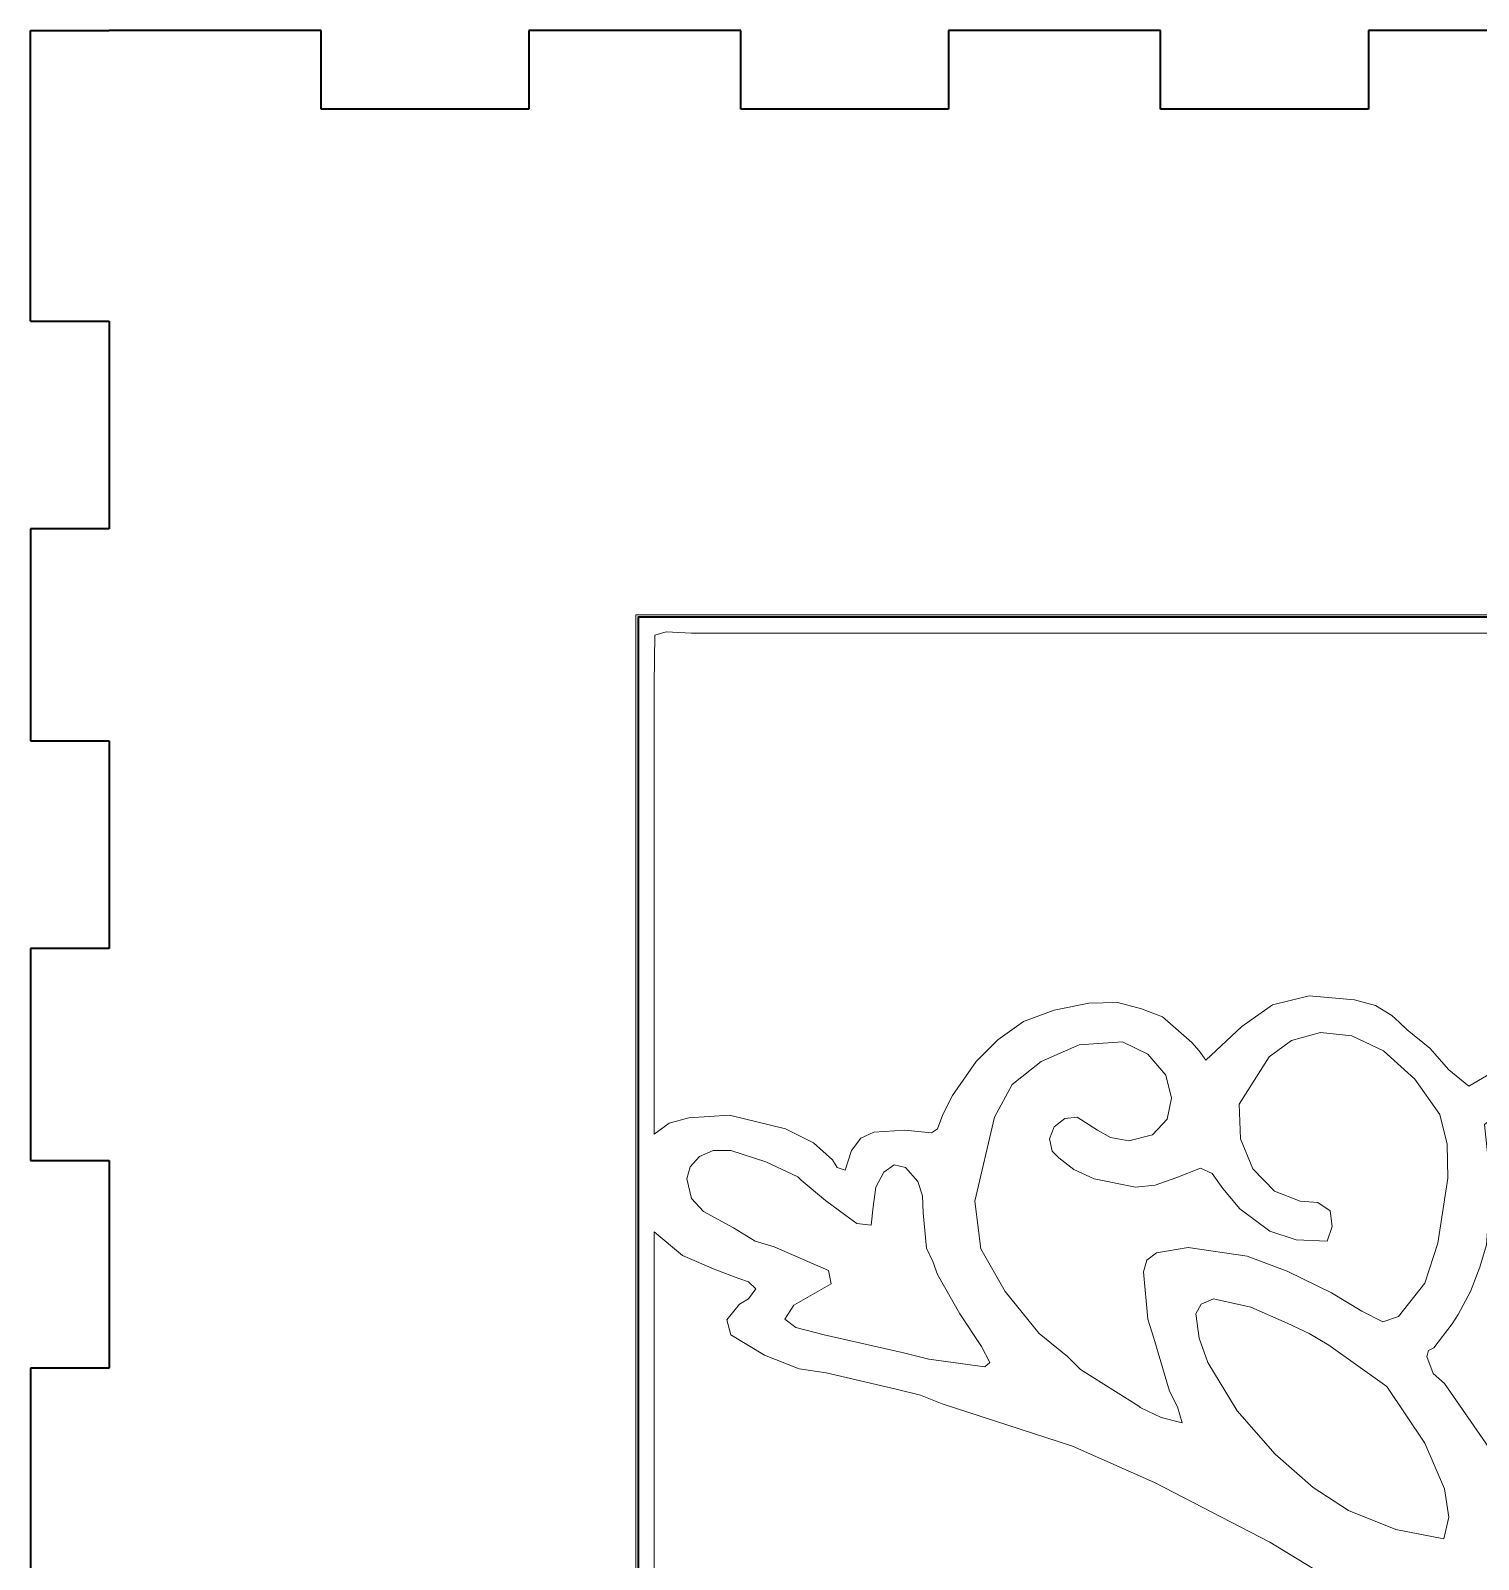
# Model space of a CAD drawing. Header units: millimetres. Extents: x -423 to 44, y -358 to 68.
# Drawn here: x -423.4 to -368.2, y -209.9 to -151.6 of the extents above; entities that cross this region are included whole.
import ezdxf

# ---------------------------------------------------------------- set-up
doc = ezdxf.new("R2010")
doc.units = ezdxf.units.MM
doc.header["$MEASUREMENT"] = 0
doc.layers.add('Capa 1', color=7, linetype='Continuous')

msp = doc.modelspace()

# ---------------------------------------------------------------- linework, layer by layer
at = {"layer": 'Capa 1', "color": 250, "lineweight": 35}
for points in [[(-423.4, -151.625), (-423.4, -151.625), (-420.4, -151.625), (-420.4, -151.625)], [(-423.4, -154.625), (-423.4, -154.625), (-423.4, -151.625), (-423.4, -151.625)], [(-412.325, -151.625), (-412.325, -151.625), (-420.4, -151.625), (-420.4, -151.625)], [(-412.325, -154.625), (-412.325, -154.625), (-412.325, -151.625), (-412.325, -151.625)], [(-396.325, -151.625), (-396.325, -151.625), (-404.4, -151.625), (-404.4, -151.625)], [(-404.4, -151.625), (-404.4, -151.625), (-404.4, -154.625), (-404.4, -154.625)], [(-396.325, -154.625), (-396.325, -154.625), (-396.325, -151.625), (-396.325, -151.625)], [(-380.325, -151.625), (-380.325, -151.625), (-388.4, -151.625), (-388.4, -151.625)], [(-388.4, -151.625), (-388.4, -151.625), (-388.4, -154.625), (-388.4, -154.625)], [(-380.325, -154.625), (-380.325, -154.625), (-380.325, -151.625), (-380.325, -151.625)], [(-364.325, -151.625), (-364.325, -151.625), (-372.4, -151.625), (-372.4, -151.625)], [(-372.4, -151.625), (-372.4, -151.625), (-372.4, -154.625), (-372.4, -154.625)], [(-423.4, -162.7), (-423.4, -162.7), (-423.4, -154.625), (-423.4, -154.625)], [(-404.4, -154.625), (-404.4, -154.625), (-412.325, -154.625), (-412.325, -154.625)], [(-388.4, -154.625), (-388.4, -154.625), (-396.325, -154.625), (-396.325, -154.625)], [(-372.4, -154.625), (-372.4, -154.625), (-380.325, -154.625), (-380.325, -154.625)], [(-423.4, -162.7), (-423.4, -162.7), (-420.4, -162.7), (-420.4, -162.7)], [(-420.4, -162.7), (-420.4, -162.7), (-420.4, -170.625), (-420.4, -170.625)], [(-420.4, -170.625), (-420.4, -170.625), (-423.4, -170.625), (-423.4, -170.625)], [(-423.4, -170.625), (-423.4, -170.625), (-423.4, -178.7), (-423.4, -178.7)], [(-423.4, -178.7), (-423.4, -178.7), (-420.4, -178.7), (-420.4, -178.7)], [(-420.4, -178.7), (-420.4, -178.7), (-420.4, -186.625), (-420.4, -186.625)], [(-420.4, -186.625), (-420.4, -186.625), (-423.4, -186.625), (-423.4, -186.625)], [(-423.4, -186.625), (-423.4, -186.625), (-423.4, -194.7), (-423.4, -194.7)], [(-423.4, -194.7), (-423.4, -194.7), (-420.4, -194.7), (-420.4, -194.7)], [(-420.4, -194.7), (-420.4, -194.7), (-420.4, -202.625), (-420.4, -202.625)], [(-420.4, -202.625), (-420.4, -202.625), (-423.4, -202.625), (-423.4, -202.625)], [(-423.4, -202.625), (-423.4, -202.625), (-423.4, -210.7), (-423.4, -210.7)]]:
    msp.add_open_spline(points, degree=3, dxfattribs=at)
at = {"layer": 'Capa 1', "color": 250, "lineweight": 5}
for points, knots in [([(-400.325, -249.5749), (-400.325, -249.5749), (-324.625, -249.5749), (-324.625, -249.5749), (-324.625, -249.5749), (-324.625, -249.5749), (-324.625, -173.9), (-324.625, -173.9), (-324.625, -173.9), (-324.625, -173.9), (-400.325, -173.9), (-400.325, -173.9), (-400.325, -173.9), (-400.325, -173.9), (-400.325, -249.5749), (-400.325, -249.5749)], [0, 0, 0, 0, 0.2, 0.2, 0.2, 0.2, 0.4, 0.4, 0.4, 0.4, 0.6, 0.6, 0.6, 0.6, 1, 1, 1, 1]), ([(-399.625, -193.7), (-399.625, -193.7), (-399.05, -193.275), (-399.05, -193.275), (-399.05, -193.275), (-399.05, -193.275), (-398.3, -193.075), (-398.3, -193.075), (-398.3, -193.075), (-398.3, -193.075), (-396.75, -192.975), (-396.75, -192.975), (-396.75, -192.975), (-396.75, -192.975), (-394.625, -193.5), (-394.625, -193.5), (-394.625, -193.5), (-394.625, -193.5), (-393.55, -194.025), (-393.55, -194.025), (-393.55, -194.025), (-393.55, -194.025), (-392.825, -194.675), (-392.825, -194.675), (-392.825, -194.675), (-392.825, -194.675), (-392.65, -194.975), (-392.65, -194.975), (-392.65, -194.975), (-392.65, -194.975), (-392.35, -195.075), (-392.35, -195.075), (-392.35, -195.075), (-392.35, -195.075), (-392.1, -194.325), (-392.1, -194.325), (-392.1, -194.325), (-392.1, -194.325), (-391.75, -193.85), (-391.75, -193.85), (-391.75, -193.85), (-391.75, -193.85), (-391.25, -193.625), (-391.25, -193.625), (-391.25, -193.625), (-391.25, -193.625), (-390.075, -193.5499), (-390.075, -193.5499), (-390.075, -193.5499), (-390.075, -193.5499), (-389.05, -193.65), (-389.05, -193.65), (-389.05, -193.65), (-389.05, -193.65), (-388.825, -193.5), (-388.825, -193.5), (-388.825, -193.5), (-388.825, -193.5), (-388.625, -192.9499), (-388.625, -192.9499), (-388.625, -192.9499), (-388.625, -192.9499), (-388.25, -192.225), (-388.25, -192.225), (-388.25, -192.225), (-388.25, -192.225), (-387.35, -190.925), (-387.35, -190.925), (-387.35, -190.925), (-387.35, -190.925), (-386.525, -190.1), (-386.525, -190.1), (-386.525, -190.1), (-386.525, -190.1), (-385.55, -189.4), (-385.55, -189.4), (-385.55, -189.4), (-385.55, -189.4), (-384.375, -188.975), (-384.375, -188.975), (-384.375, -188.975), (-384.375, -188.975), (-383.05, -188.7), (-383.05, -188.7), (-383.05, -188.7), (-383.05, -188.7), (-381.95, -188.675), (-381.95, -188.675), (-381.95, -188.675), (-381.95, -188.675), (-381.05, -188.925), (-381.05, -188.925), (-381.05, -188.925), (-381.05, -188.925), (-380.25, -189.225), (-380.25, -189.225), (-380.25, -189.225), (-380.25, -189.225), (-379.125, -190.2), (-379.125, -190.2), (-379.125, -190.2), (-379.125, -190.2), (-378.85, -190.525), (-378.85, -190.525), (-378.85, -190.525), (-378.85, -190.525), (-378.6, -190.875), (-378.6, -190.875), (-378.6, -190.875), (-378.6, -190.875), (-377.225, -189.6), (-377.225, -189.6), (-377.225, -189.6), (-377.225, -189.6), (-376.05, -188.775), (-376.05, -188.775), (-376.05, -188.775), (-376.05, -188.775), (-374.65, -188.425), (-374.65, -188.425), (-374.65, -188.425), (-374.65, -188.425), (-372.925, -188.575), (-372.925, -188.575), (-372.925, -188.575), (-372.925, -188.575), (-372.125, -188.8), (-372.125, -188.8), (-372.125, -188.8), (-372.125, -188.8), (-371.5, -189.175), (-371.5, -189.175), (-371.5, -189.175), (-371.5, -189.175), (-371.225, -189.425), (-371.225, -189.425), (-371.225, -189.425), (-371.225, -189.425), (-370.925, -189.725), (-370.925, -189.725), (-370.925, -189.725), (-370.925, -189.725), (-370.05, -190.425), (-370.05, -190.425), (-370.05, -190.425), (-370.05, -190.425), (-369.325, -191.25), (-369.325, -191.25), (-369.325, -191.25), (-369.325, -191.25), (-368.575, -191.875), (-368.575, -191.875), (-368.575, -191.875), (-368.575, -191.875), (-367.9, -191.475), (-367.9, -191.475), (-367.9, -191.475), (-367.9, -191.475), (-367.6, -191.275), (-367.6, -191.275), (-367.6, -191.275), (-367.6, -191.275), (-366.95, -190.7), (-366.95, -190.7), (-366.95, -190.7), (-366.95, -190.7), (-366.075, -190.1749), (-366.075, -190.1749), (-366.075, -190.1749), (-366.075, -190.1749), (-364.825, -189.25), (-364.825, -189.25), (-364.825, -189.25), (-364.825, -189.25), (-363.8, -188.275), (-363.8, -188.275), (-363.8, -188.275), (-363.8, -188.275), (-364.65, -186.575), (-364.65, -186.575), (-364.65, -186.575), (-364.65, -186.575), (-365.475, -185.45), (-365.475, -185.45), (-365.475, -185.45), (-365.475, -185.45), (-366.375, -183.8), (-366.375, -183.8), (-366.375, -183.8), (-366.375, -183.8), (-366.825, -182.475), (-366.825, -182.475), (-366.825, -182.475), (-366.825, -182.475), (-367, -180.7499), (-367, -180.7499), (-367, -180.7499), (-367, -180.7499), (-366.85, -179.45), (-366.85, -179.45), (-366.85, -179.45), (-366.85, -179.45), (-366.45, -178.35), (-366.45, -178.35), (-366.45, -178.35), (-366.45, -178.35), (-365.425, -176.45), (-365.425, -176.45), (-365.425, -176.45), (-365.425, -176.45), (-364.5, -175.3), (-364.5, -175.3), (-364.5, -175.3), (-364.5, -175.3), (-363.725, -174.6), (-363.725, -174.6), (-363.725, -174.6), (-363.725, -174.6), (-398.2, -174.6), (-398.2, -174.6), (-398.2, -174.6), (-398.2, -174.6), (-399.175, -174.55), (-399.175, -174.55), (-399.175, -174.55), (-399.175, -174.55), (-399.6, -174.675), (-399.6, -174.675), (-399.6, -174.675), (-399.6, -174.675), (-399.625, -176.525), (-399.625, -176.525), (-399.625, -176.525), (-399.625, -176.525), (-399.625, -193.7), (-399.625, -193.7)], [0, 0, 0, 0, 0.0166667, 0.0166667, 0.0166667, 0.0166667, 0.0333333, 0.0333333, 0.0333333, 0.0333333, 0.05, 0.05, 0.05, 0.05, 0.0666667, 0.0666667, 0.0666667, 0.0666667, 0.0833333, 0.0833333, 0.0833333, 0.0833333, 0.1, 0.1, 0.1, 0.1, 0.1166667, 0.1166667, 0.1166667, 0.1166667, 0.1333333, 0.1333333, 0.1333333, 0.1333333, 0.15, 0.15, 0.15, 0.15, 0.1666667, 0.1666667, 0.1666667, 0.1666667, 0.1833333, 0.1833333, 0.1833333, 0.1833333, 0.2, 0.2, 0.2, 0.2, 0.2166667, 0.2166667, 0.2166667, 0.2166667, 0.2333333, 0.2333333, 0.2333333, 0.2333333, 0.25, 0.25, 0.25, 0.25, 0.2666667, 0.2666667, 0.2666667, 0.2666667, 0.2833333, 0.2833333, 0.2833333, 0.2833333, 0.3, 0.3, 0.3, 0.3, 0.3166667, 0.3166667, 0.3166667, 0.3166667, 0.3333333, 0.3333333, 0.3333333, 0.3333333, 0.35, 0.35, 0.35, 0.35, 0.3666667, 0.3666667, 0.3666667, 0.3666667, 0.3833333, 0.3833333, 0.3833333, 0.3833333, 0.4, 0.4, 0.4, 0.4, 0.4166667, 0.4166667, 0.4166667, 0.4166667, 0.4333333, 0.4333333, 0.4333333, 0.4333333, 0.45, 0.45, 0.45, 0.45, 0.4666667, 0.4666667, 0.4666667, 0.4666667, 0.4833333, 0.4833333, 0.4833333, 0.4833333, 0.5, 0.5, 0.5, 0.5, 0.5166667, 0.5166667, 0.5166667, 0.5166667, 0.5333333, 0.5333333, 0.5333333, 0.5333333, 0.55, 0.55, 0.55, 0.55, 0.5666667, 0.5666667, 0.5666667, 0.5666667, 0.5833333, 0.5833333, 0.5833333, 0.5833333, 0.6, 0.6, 0.6, 0.6, 0.6166667, 0.6166667, 0.6166667, 0.6166667, 0.6333333, 0.6333333, 0.6333333, 0.6333333, 0.65, 0.65, 0.65, 0.65, 0.6666667, 0.6666667, 0.6666667, 0.6666667, 0.6833333, 0.6833333, 0.6833333, 0.6833333, 0.7, 0.7, 0.7, 0.7, 0.7166667, 0.7166667, 0.7166667, 0.7166667, 0.7333333, 0.7333333, 0.7333333, 0.7333333, 0.75, 0.75, 0.75, 0.75, 0.7666667, 0.7666667, 0.7666667, 0.7666667, 0.7833333, 0.7833333, 0.7833333, 0.7833333, 0.8, 0.8, 0.8, 0.8, 0.8166667, 0.8166667, 0.8166667, 0.8166667, 0.8333333, 0.8333333, 0.8333333, 0.8333333, 0.85, 0.85, 0.85, 0.85, 0.8666667, 0.8666667, 0.8666667, 0.8666667, 0.8833333, 0.8833333, 0.8833333, 0.8833333, 0.9, 0.9, 0.9, 0.9, 0.9166667, 0.9166667, 0.9166667, 0.9166667, 0.9333333, 0.9333333, 0.9333333, 0.9333333, 0.95, 0.95, 0.95, 0.95, 0.9666667, 0.9666667, 0.9666667, 0.9666667, 1, 1, 1, 1]), ([(-373.975, -197.775), (-373.975, -197.775), (-375.15, -197.725), (-375.15, -197.725), (-375.15, -197.725), (-375.15, -197.725), (-376.15, -197.4), (-376.15, -197.4), (-376.15, -197.4), (-376.15, -197.4), (-377.3, -196.55), (-377.3, -196.55), (-377.3, -196.55), (-377.3, -196.55), (-377.95, -195.775), (-377.95, -195.775), (-377.95, -195.775), (-377.95, -195.775), (-378.35, -195.2), (-378.35, -195.2), (-378.35, -195.2), (-378.35, -195.2), (-378.8, -195), (-378.8, -195), (-378.8, -195), (-378.8, -195), (-379.7, -195.35), (-379.7, -195.35), (-379.7, -195.35), (-379.7, -195.35), (-380.525, -195.65), (-380.525, -195.65), (-380.525, -195.65), (-380.525, -195.65), (-381.275, -195.7249), (-381.275, -195.7249), (-381.275, -195.7249), (-381.275, -195.7249), (-382.85, -195.4), (-382.85, -195.4), (-382.85, -195.4), (-382.85, -195.4), (-383.625, -195.05), (-383.625, -195.05), (-383.625, -195.05), (-383.625, -195.05), (-384.2, -194.6), (-384.2, -194.6), (-384.2, -194.6), (-384.2, -194.6), (-384.45, -194.35), (-384.45, -194.35), (-384.45, -194.35), (-384.45, -194.35), (-384.55, -193.875), (-384.55, -193.875), (-384.55, -193.875), (-384.55, -193.875), (-384.375, -193.425), (-384.375, -193.425), (-384.375, -193.425), (-384.375, -193.425), (-383.975, -193.1), (-383.975, -193.1), (-383.975, -193.1), (-383.975, -193.1), (-383.5, -193.0499), (-383.5, -193.0499), (-383.5, -193.0499), (-383.5, -193.0499), (-382.725, -193.5499), (-382.725, -193.5499), (-382.725, -193.5499), (-382.725, -193.5499), (-382.225, -193.825), (-382.225, -193.825), (-382.225, -193.825), (-382.225, -193.825), (-381.525, -193.95), (-381.525, -193.95), (-381.525, -193.95), (-381.525, -193.95), (-380.625, -193.725), (-380.625, -193.725), (-380.625, -193.725), (-380.625, -193.725), (-380.075, -193.125), (-380.075, -193.125), (-380.075, -193.125), (-380.075, -193.125), (-379.9, -192.325), (-379.9, -192.325), (-379.9, -192.325), (-379.9, -192.325), (-380.125, -191.45), (-380.125, -191.45), (-380.125, -191.45), (-380.125, -191.45), (-380.8, -190.65), (-380.8, -190.65), (-380.8, -190.65), (-380.8, -190.65), (-381.775, -190.1749), (-381.775, -190.1749), (-381.775, -190.1749), (-381.775, -190.1749), (-383.425, -190.3), (-383.425, -190.3), (-383.425, -190.3), (-383.425, -190.3), (-384.875, -190.925), (-384.875, -190.925), (-384.875, -190.925), (-384.875, -190.925), (-385.975, -191.8), (-385.975, -191.8), (-385.975, -191.8), (-385.975, -191.8), (-386.65, -193.0499), (-386.65, -193.0499), (-386.65, -193.0499), (-386.65, -193.0499), (-387.4, -196.25), (-387.4, -196.25), (-387.4, -196.25), (-387.4, -196.25), (-387.175, -198.075), (-387.175, -198.075), (-387.175, -198.075), (-387.175, -198.075), (-386.25, -199.6999), (-386.25, -199.6999), (-386.25, -199.6999), (-386.25, -199.6999), (-384.95, -201.3), (-384.95, -201.3), (-384.95, -201.3), (-384.95, -201.3), (-383.875, -202.1749), (-383.875, -202.1749), (-383.875, -202.1749), (-383.875, -202.1749), (-383.375, -202.6749), (-383.375, -202.6749), (-383.375, -202.6749), (-383.375, -202.6749), (-381.15, -204.075), (-381.15, -204.075), (-381.15, -204.075), (-381.15, -204.075), (-381.1, -204.125), (-381.1, -204.125), (-381.1, -204.125), (-381.1, -204.125), (-380.3, -204.5), (-380.3, -204.5), (-380.3, -204.5), (-380.3, -204.5), (-379.5, -204.7), (-379.5, -204.7), (-379.5, -204.7), (-379.5, -204.7), (-379.675, -204.1), (-379.675, -204.1), (-379.675, -204.1), (-379.675, -204.1), (-379.975, -203.5), (-379.975, -203.5), (-379.975, -203.5), (-379.975, -203.5), (-380.575, -201.475), (-380.575, -201.475), (-380.575, -201.475), (-380.575, -201.475), (-380.8, -200.75), (-380.8, -200.75), (-380.8, -200.75), (-380.8, -200.75), (-380.975, -198.95), (-380.975, -198.95), (-380.975, -198.95), (-380.975, -198.95), (-380.85, -198.5), (-380.85, -198.5), (-380.85, -198.5), (-380.85, -198.5), (-380.475, -198.225), (-380.475, -198.225), (-380.475, -198.225), (-380.475, -198.225), (-379.275, -198.025), (-379.275, -198.025), (-379.275, -198.025), (-379.275, -198.025), (-377.025, -198.35), (-377.025, -198.35), (-377.025, -198.35), (-377.025, -198.35), (-375.5, -198.925), (-375.5, -198.925), (-375.5, -198.925), (-375.5, -198.925), (-373.8, -199.75), (-373.8, -199.75), (-373.8, -199.75), (-373.8, -199.75), (-372.65, -200.45), (-372.65, -200.45), (-372.65, -200.45), (-372.65, -200.45), (-371.85, -200.85), (-371.85, -200.85), (-371.85, -200.85), (-371.85, -200.85), (-371.25, -200.65), (-371.25, -200.65), (-371.25, -200.65), (-371.25, -200.65), (-370.25, -199.375), (-370.25, -199.375), (-370.25, -199.375), (-370.25, -199.375), (-369.75, -197.85), (-369.75, -197.85), (-369.75, -197.85), (-369.75, -197.85), (-369.375, -195.375), (-369.375, -195.375), (-369.375, -195.375), (-369.375, -195.375), (-369.4, -194.075), (-369.4, -194.075), (-369.4, -194.075), (-369.4, -194.075), (-369.675, -192.9499), (-369.675, -192.9499), (-369.675, -192.9499), (-369.675, -192.9499), (-370.625, -191.6), (-370.625, -191.6), (-370.625, -191.6), (-370.625, -191.6), (-371.825, -190.525), (-371.825, -190.525), (-371.825, -190.525), (-371.825, -190.525), (-373.025, -189.95), (-373.025, -189.95), (-373.025, -189.95), (-373.025, -189.95), (-374.225, -189.825), (-374.225, -189.825), (-374.225, -189.825), (-374.225, -189.825), (-375.325, -190.125), (-375.325, -190.125), (-375.325, -190.125), (-375.325, -190.125), (-376.175, -190.75), (-376.175, -190.75), (-376.175, -190.75), (-376.175, -190.75), (-377.325, -192.5499), (-377.325, -192.5499), (-377.325, -192.5499), (-377.325, -192.5499), (-377.275, -193.875), (-377.275, -193.875), (-377.275, -193.875), (-377.275, -193.875), (-376.8, -195.025), (-376.8, -195.025), (-376.8, -195.025), (-376.8, -195.025), (-375.975, -195.875), (-375.975, -195.875), (-375.975, -195.875), (-375.975, -195.875), (-375, -196.25), (-375, -196.25), (-375, -196.25), (-375, -196.25), (-374.325, -196.3), (-374.325, -196.3), (-374.325, -196.3), (-374.325, -196.3), (-373.85, -196.6249), (-373.85, -196.6249), (-373.85, -196.6249), (-373.85, -196.6249), (-373.775, -197.225), (-373.775, -197.225), (-373.775, -197.225), (-373.775, -197.225), (-373.975, -197.775), (-373.975, -197.775)], [0, 0, 0, 0, 0.0133333, 0.0133333, 0.0133333, 0.0133333, 0.0266667, 0.0266667, 0.0266667, 0.0266667, 0.04, 0.04, 0.04, 0.04, 0.0533333, 0.0533333, 0.0533333, 0.0533333, 0.0666667, 0.0666667, 0.0666667, 0.0666667, 0.08, 0.08, 0.08, 0.08, 0.0933333, 0.0933333, 0.0933333, 0.0933333, 0.1066667, 0.1066667, 0.1066667, 0.1066667, 0.12, 0.12, 0.12, 0.12, 0.1333333, 0.1333333, 0.1333333, 0.1333333, 0.1466667, 0.1466667, 0.1466667, 0.1466667, 0.16, 0.16, 0.16, 0.16, 0.1733333, 0.1733333, 0.1733333, 0.1733333, 0.1866667, 0.1866667, 0.1866667, 0.1866667, 0.2, 0.2, 0.2, 0.2, 0.2133333, 0.2133333, 0.2133333, 0.2133333, 0.2266667, 0.2266667, 0.2266667, 0.2266667, 0.24, 0.24, 0.24, 0.24, 0.2533333, 0.2533333, 0.2533333, 0.2533333, 0.2666667, 0.2666667, 0.2666667, 0.2666667, 0.28, 0.28, 0.28, 0.28, 0.2933333, 0.2933333, 0.2933333, 0.2933333, 0.3066667, 0.3066667, 0.3066667, 0.3066667, 0.32, 0.32, 0.32, 0.32, 0.3333333, 0.3333333, 0.3333333, 0.3333333, 0.3466667, 0.3466667, 0.3466667, 0.3466667, 0.36, 0.36, 0.36, 0.36, 0.3733333, 0.3733333, 0.3733333, 0.3733333, 0.3866667, 0.3866667, 0.3866667, 0.3866667, 0.4, 0.4, 0.4, 0.4, 0.4133333, 0.4133333, 0.4133333, 0.4133333, 0.4266667, 0.4266667, 0.4266667, 0.4266667, 0.44, 0.44, 0.44, 0.44, 0.4533333, 0.4533333, 0.4533333, 0.4533333, 0.4666667, 0.4666667, 0.4666667, 0.4666667, 0.48, 0.48, 0.48, 0.48, 0.4933333, 0.4933333, 0.4933333, 0.4933333, 0.5066667, 0.5066667, 0.5066667, 0.5066667, 0.52, 0.52, 0.52, 0.52, 0.5333333, 0.5333333, 0.5333333, 0.5333333, 0.5466667, 0.5466667, 0.5466667, 0.5466667, 0.56, 0.56, 0.56, 0.56, 0.5733333, 0.5733333, 0.5733333, 0.5733333, 0.5866667, 0.5866667, 0.5866667, 0.5866667, 0.6, 0.6, 0.6, 0.6, 0.6133333, 0.6133333, 0.6133333, 0.6133333, 0.6266667, 0.6266667, 0.6266667, 0.6266667, 0.64, 0.64, 0.64, 0.64, 0.6533333, 0.6533333, 0.6533333, 0.6533333, 0.6666667, 0.6666667, 0.6666667, 0.6666667, 0.68, 0.68, 0.68, 0.68, 0.6933333, 0.6933333, 0.6933333, 0.6933333, 0.7066667, 0.7066667, 0.7066667, 0.7066667, 0.72, 0.72, 0.72, 0.72, 0.7333333, 0.7333333, 0.7333333, 0.7333333, 0.7466667, 0.7466667, 0.7466667, 0.7466667, 0.76, 0.76, 0.76, 0.76, 0.7733333, 0.7733333, 0.7733333, 0.7733333, 0.7866667, 0.7866667, 0.7866667, 0.7866667, 0.8, 0.8, 0.8, 0.8, 0.8133333, 0.8133333, 0.8133333, 0.8133333, 0.8266667, 0.8266667, 0.8266667, 0.8266667, 0.84, 0.84, 0.84, 0.84, 0.8533333, 0.8533333, 0.8533333, 0.8533333, 0.8666667, 0.8666667, 0.8666667, 0.8666667, 0.88, 0.88, 0.88, 0.88, 0.8933333, 0.8933333, 0.8933333, 0.8933333, 0.9066667, 0.9066667, 0.9066667, 0.9066667, 0.92, 0.92, 0.92, 0.92, 0.9333333, 0.9333333, 0.9333333, 0.9333333, 0.9466667, 0.9466667, 0.9466667, 0.9466667, 0.96, 0.96, 0.96, 0.96, 0.9733333, 0.9733333, 0.9733333, 0.9733333, 1, 1, 1, 1]), ([(-367.975, -193.325), (-367.975, -193.325), (-367.725, -195.625), (-367.725, -195.625), (-367.725, -195.625), (-367.725, -195.625), (-367.9, -197.925), (-367.9, -197.925), (-367.9, -197.925), (-367.9, -197.925), (-368.15, -198.775), (-368.15, -198.775), (-368.15, -198.775), (-368.15, -198.775), (-368.5, -199.6999), (-368.5, -199.6999), (-368.5, -199.6999), (-368.5, -199.6999), (-368.975, -200.575), (-368.975, -200.575), (-368.975, -200.575), (-368.975, -200.575), (-369.2, -200.925), (-369.2, -200.925), (-369.2, -200.925), (-369.2, -200.925), (-369.9, -201.85), (-369.9, -201.85), (-369.9, -201.85), (-369.9, -201.85), (-370.1, -201.95), (-370.1, -201.95), (-370.1, -201.95), (-370.1, -201.95), (-370.175, -202.1749), (-370.175, -202.1749), (-370.175, -202.1749), (-370.175, -202.1749), (-369.925, -202.825), (-369.925, -202.825), (-369.925, -202.825), (-369.925, -202.825), (-369.5, -203.2), (-369.5, -203.2), (-369.5, -203.2), (-369.5, -203.2), (-367.8, -205.6499), (-367.8, -205.6499), (-367.8, -205.6499), (-367.8, -205.6499), (-367.45, -206.475), (-367.45, -206.475), (-367.45, -206.475), (-367.45, -206.475), (-366.75, -208.15), (-366.75, -208.15), (-366.75, -208.15), (-366.75, -208.15), (-365.575, -207.5), (-365.575, -207.5), (-365.575, -207.5), (-365.575, -207.5), (-364.45, -207.075), (-364.45, -207.075), (-364.45, -207.075), (-364.45, -207.075), (-362.975, -206.9), (-362.975, -206.9), (-362.975, -206.9), (-362.975, -206.9), (-361.35, -206.925), (-361.35, -206.925), (-361.35, -206.925), (-361.35, -206.925), (-359.75, -207.325), (-359.75, -207.325), (-359.75, -207.325), (-359.75, -207.325), (-358.725, -207.85), (-358.725, -207.85), (-358.725, -207.85), (-358.725, -207.85), (-358.175, -208.25), (-358.175, -208.25), (-358.175, -208.25), (-358.175, -208.25), (-357.85, -207.4), (-357.85, -207.4), (-357.85, -207.4), (-357.85, -207.4), (-357.475, -206.575), (-357.475, -206.575), (-357.475, -206.575), (-357.475, -206.575), (-356.675, -205), (-356.675, -205), (-356.675, -205), (-356.675, -205), (-355.95, -203.975), (-355.95, -203.975), (-355.95, -203.975), (-355.95, -203.975), (-355.125, -203), (-355.125, -203), (-355.125, -203), (-355.125, -203), (-354.825, -202.625), (-354.825, -202.625), (-354.825, -202.625), (-354.825, -202.625), (-354.8, -202.125), (-354.8, -202.125), (-354.8, -202.125), (-354.8, -202.125), (-354.975, -201.925), (-354.975, -201.925), (-354.975, -201.925), (-354.975, -201.925), (-355.3, -201.6), (-355.3, -201.6), (-355.3, -201.6), (-355.3, -201.6), (-355.4, -201.45), (-355.4, -201.45), (-355.4, -201.45), (-355.4, -201.45), (-356.5, -199.625), (-356.5, -199.625), (-356.5, -199.625), (-356.5, -199.625), (-357.1, -197.725), (-357.1, -197.725), (-357.1, -197.725), (-357.1, -197.725), (-357.225, -195.7), (-357.225, -195.7), (-357.225, -195.7), (-357.225, -195.7), (-356.95, -193.525), (-356.95, -193.525), (-356.95, -193.525), (-356.95, -193.525), (-357.25, -193.225), (-357.25, -193.225), (-357.25, -193.225), (-357.25, -193.225), (-358.25, -192.475), (-358.25, -192.475), (-358.25, -192.475), (-358.25, -192.475), (-362.55, -189.65), (-362.55, -189.65), (-362.55, -189.65), (-362.55, -189.65), (-363.2, -190.1), (-363.2, -190.1), (-363.2, -190.1), (-363.2, -190.1), (-363.55, -190.325), (-363.55, -190.325), (-363.55, -190.325), (-363.55, -190.325), (-363.9, -190.575), (-363.9, -190.575), (-363.9, -190.575), (-363.9, -190.575), (-366.65, -192.375), (-366.65, -192.375), (-366.65, -192.375), (-366.65, -192.375), (-367.325, -192.825), (-367.325, -192.825), (-367.325, -192.825), (-367.325, -192.825), (-367.975, -193.325), (-367.975, -193.325)], [0, 0, 0, 0, 0.0222222, 0.0222222, 0.0222222, 0.0222222, 0.0444444, 0.0444444, 0.0444444, 0.0444444, 0.0666667, 0.0666667, 0.0666667, 0.0666667, 0.0888889, 0.0888889, 0.0888889, 0.0888889, 0.1111111, 0.1111111, 0.1111111, 0.1111111, 0.1333333, 0.1333333, 0.1333333, 0.1333333, 0.1555556, 0.1555556, 0.1555556, 0.1555556, 0.1777778, 0.1777778, 0.1777778, 0.1777778, 0.2, 0.2, 0.2, 0.2, 0.2222222, 0.2222222, 0.2222222, 0.2222222, 0.2444444, 0.2444444, 0.2444444, 0.2444444, 0.2666667, 0.2666667, 0.2666667, 0.2666667, 0.2888889, 0.2888889, 0.2888889, 0.2888889, 0.3111111, 0.3111111, 0.3111111, 0.3111111, 0.3333333, 0.3333333, 0.3333333, 0.3333333, 0.3555556, 0.3555556, 0.3555556, 0.3555556, 0.3777778, 0.3777778, 0.3777778, 0.3777778, 0.4, 0.4, 0.4, 0.4, 0.4222222, 0.4222222, 0.4222222, 0.4222222, 0.4444444, 0.4444444, 0.4444444, 0.4444444, 0.4666667, 0.4666667, 0.4666667, 0.4666667, 0.4888889, 0.4888889, 0.4888889, 0.4888889, 0.5111111, 0.5111111, 0.5111111, 0.5111111, 0.5333333, 0.5333333, 0.5333333, 0.5333333, 0.5555556, 0.5555556, 0.5555556, 0.5555556, 0.5777778, 0.5777778, 0.5777778, 0.5777778, 0.6, 0.6, 0.6, 0.6, 0.6222222, 0.6222222, 0.6222222, 0.6222222, 0.6444444, 0.6444444, 0.6444444, 0.6444444, 0.6666667, 0.6666667, 0.6666667, 0.6666667, 0.6888889, 0.6888889, 0.6888889, 0.6888889, 0.7111111, 0.7111111, 0.7111111, 0.7111111, 0.7333333, 0.7333333, 0.7333333, 0.7333333, 0.7555556, 0.7555556, 0.7555556, 0.7555556, 0.7777778, 0.7777778, 0.7777778, 0.7777778, 0.8, 0.8, 0.8, 0.8, 0.8222222, 0.8222222, 0.8222222, 0.8222222, 0.8444444, 0.8444444, 0.8444444, 0.8444444, 0.8666667, 0.8666667, 0.8666667, 0.8666667, 0.8888889, 0.8888889, 0.8888889, 0.8888889, 0.9111111, 0.9111111, 0.9111111, 0.9111111, 0.9333333, 0.9333333, 0.9333333, 0.9333333, 0.9555556, 0.9555556, 0.9555556, 0.9555556, 1, 1, 1, 1]), ([(-398.375, -195.4), (-398.375, -195.4), (-398.2, -196.15), (-398.2, -196.15), (-398.2, -196.15), (-398.2, -196.15), (-397.75, -196.65), (-397.75, -196.65), (-397.75, -196.65), (-397.75, -196.65), (-396.6, -197.275), (-396.6, -197.275), (-396.6, -197.275), (-396.6, -197.275), (-395.775, -197.775), (-395.775, -197.775), (-395.775, -197.775), (-395.775, -197.775), (-395.05, -198), (-395.05, -198), (-395.05, -198), (-395.05, -198), (-392.975, -198.9), (-392.975, -198.9), (-392.975, -198.9), (-392.975, -198.9), (-392.875, -199.3999), (-392.875, -199.3999), (-392.875, -199.3999), (-392.875, -199.3999), (-394.3, -200.225), (-394.3, -200.225), (-394.3, -200.225), (-394.3, -200.225), (-394.65, -200.75), (-394.65, -200.75), (-394.65, -200.75), (-394.65, -200.75), (-394.225, -201.075), (-394.225, -201.075), (-394.225, -201.075), (-394.225, -201.075), (-393.15, -201.35), (-393.15, -201.35), (-393.15, -201.35), (-393.15, -201.35), (-390.175, -202.025), (-390.175, -202.025), (-390.175, -202.025), (-390.175, -202.025), (-389.15, -202.2749), (-389.15, -202.2749), (-389.15, -202.2749), (-389.15, -202.2749), (-387.025, -202.5749), (-387.025, -202.5749), (-387.025, -202.5749), (-387.025, -202.5749), (-386.825, -202.4), (-386.825, -202.4), (-386.825, -202.4), (-386.825, -202.4), (-387.15, -201.8), (-387.15, -201.8), (-387.15, -201.8), (-387.15, -201.8), (-387.975, -200.55), (-387.975, -200.55), (-387.975, -200.55), (-387.975, -200.55), (-388.825, -199.05), (-388.825, -199.05), (-388.825, -199.05), (-388.825, -199.05), (-389, -198.55), (-389, -198.55), (-389, -198.55), (-389, -198.55), (-389.25, -198.05), (-389.25, -198.05), (-389.25, -198.05), (-389.25, -198.05), (-389.375, -196.7), (-389.375, -196.7), (-389.375, -196.7), (-389.375, -196.7), (-389.4, -196.05), (-389.4, -196.05), (-389.4, -196.05), (-389.4, -196.05), (-389.575, -195.5), (-389.575, -195.5), (-389.575, -195.5), (-389.575, -195.5), (-390.05, -194.975), (-390.05, -194.975), (-390.05, -194.975), (-390.05, -194.975), (-390.475, -194.875), (-390.475, -194.875), (-390.475, -194.875), (-390.475, -194.875), (-390.875, -195.15), (-390.875, -195.15), (-390.875, -195.15), (-390.875, -195.15), (-391.175, -195.7249), (-391.175, -195.7249), (-391.175, -195.7249), (-391.175, -195.7249), (-391.275, -196.475), (-391.275, -196.475), (-391.275, -196.475), (-391.275, -196.475), (-391.35, -197.175), (-391.35, -197.175), (-391.35, -197.175), (-391.35, -197.175), (-391.9, -197.1), (-391.9, -197.1), (-391.9, -197.1), (-391.9, -197.1), (-392.325, -196.8), (-392.325, -196.8), (-392.325, -196.8), (-392.325, -196.8), (-393.1, -196.2249), (-393.1, -196.2249), (-393.1, -196.2249), (-393.1, -196.2249), (-394.025, -195.45), (-394.025, -195.45), (-394.025, -195.45), (-394.025, -195.45), (-394.15, -195.325), (-394.15, -195.325), (-394.15, -195.325), (-394.15, -195.325), (-395.375, -194.75), (-395.375, -194.75), (-395.375, -194.75), (-395.375, -194.75), (-396.7, -194.325), (-396.7, -194.325), (-396.7, -194.325), (-396.7, -194.325), (-397.375, -194.325), (-397.375, -194.325), (-397.375, -194.325), (-397.375, -194.325), (-397.9, -194.55), (-397.9, -194.55), (-397.9, -194.55), (-397.9, -194.55), (-398.25, -194.95), (-398.25, -194.95), (-398.25, -194.95), (-398.25, -194.95), (-398.375, -195.4), (-398.375, -195.4)], [0, 0, 0, 0, 0.0243902, 0.0243902, 0.0243902, 0.0243902, 0.0487805, 0.0487805, 0.0487805, 0.0487805, 0.0731707, 0.0731707, 0.0731707, 0.0731707, 0.097561, 0.097561, 0.097561, 0.097561, 0.1219512, 0.1219512, 0.1219512, 0.1219512, 0.1463415, 0.1463415, 0.1463415, 0.1463415, 0.1707317, 0.1707317, 0.1707317, 0.1707317, 0.195122, 0.195122, 0.195122, 0.195122, 0.2195122, 0.2195122, 0.2195122, 0.2195122, 0.2439024, 0.2439024, 0.2439024, 0.2439024, 0.2682927, 0.2682927, 0.2682927, 0.2682927, 0.2926829, 0.2926829, 0.2926829, 0.2926829, 0.3170732, 0.3170732, 0.3170732, 0.3170732, 0.3414634, 0.3414634, 0.3414634, 0.3414634, 0.3658537, 0.3658537, 0.3658537, 0.3658537, 0.3902439, 0.3902439, 0.3902439, 0.3902439, 0.4146341, 0.4146341, 0.4146341, 0.4146341, 0.4390244, 0.4390244, 0.4390244, 0.4390244, 0.4634146, 0.4634146, 0.4634146, 0.4634146, 0.4878049, 0.4878049, 0.4878049, 0.4878049, 0.5121951, 0.5121951, 0.5121951, 0.5121951, 0.5365854, 0.5365854, 0.5365854, 0.5365854, 0.5609756, 0.5609756, 0.5609756, 0.5609756, 0.5853659, 0.5853659, 0.5853659, 0.5853659, 0.6097561, 0.6097561, 0.6097561, 0.6097561, 0.6341463, 0.6341463, 0.6341463, 0.6341463, 0.6585366, 0.6585366, 0.6585366, 0.6585366, 0.6829268, 0.6829268, 0.6829268, 0.6829268, 0.7073171, 0.7073171, 0.7073171, 0.7073171, 0.7317073, 0.7317073, 0.7317073, 0.7317073, 0.7560976, 0.7560976, 0.7560976, 0.7560976, 0.7804878, 0.7804878, 0.7804878, 0.7804878, 0.804878, 0.804878, 0.804878, 0.804878, 0.8292683, 0.8292683, 0.8292683, 0.8292683, 0.8536585, 0.8536585, 0.8536585, 0.8536585, 0.8780488, 0.8780488, 0.8780488, 0.8780488, 0.902439, 0.902439, 0.902439, 0.902439, 0.9268293, 0.9268293, 0.9268293, 0.9268293, 0.9512195, 0.9512195, 0.9512195, 0.9512195, 1, 1, 1, 1]), ([(-399.625, -225.95), (-399.625, -225.95), (-399.025, -225.4), (-399.025, -225.4), (-399.025, -225.4), (-399.025, -225.4), (-397.85, -224.7), (-397.85, -224.7), (-397.85, -224.7), (-397.85, -224.7), (-396.7, -224.325), (-396.7, -224.325), (-396.7, -224.325), (-396.7, -224.325), (-395.75, -223.75), (-395.75, -223.75), (-395.75, -223.75), (-395.75, -223.75), (-396.175, -223.35), (-396.175, -223.35), (-396.175, -223.35), (-396.175, -223.35), (-396.65, -222.975), (-396.65, -222.975), (-396.65, -222.975), (-396.65, -222.975), (-396.85, -222.4), (-396.85, -222.4), (-396.85, -222.4), (-396.85, -222.4), (-396.675, -222.05), (-396.675, -222.05), (-396.675, -222.05), (-396.675, -222.05), (-396.275, -221.725), (-396.275, -221.725), (-396.275, -221.725), (-396.275, -221.725), (-395.275, -221.25), (-395.275, -221.25), (-395.275, -221.25), (-395.275, -221.25), (-394.1, -220.75), (-394.1, -220.75), (-394.1, -220.75), (-394.1, -220.75), (-393.15, -220.6), (-393.15, -220.6), (-393.15, -220.6), (-393.15, -220.6), (-390.475, -219.95), (-390.475, -219.95), (-390.475, -219.95), (-390.475, -219.95), (-389.35, -219.7), (-389.35, -219.7), (-389.35, -219.7), (-389.35, -219.7), (-388.375, -219.375), (-388.375, -219.375), (-388.375, -219.375), (-388.375, -219.375), (-387.925, -219.2), (-387.925, -219.2), (-387.925, -219.2), (-387.925, -219.2), (-387.05, -219), (-387.05, -219), (-387.05, -219), (-387.05, -219), (-383.775, -217.825), (-383.775, -217.825), (-383.775, -217.825), (-383.775, -217.825), (-380.675, -216.475), (-380.675, -216.475), (-380.675, -216.475), (-380.675, -216.475), (-377.65, -215), (-377.65, -215), (-377.65, -215), (-377.65, -215), (-373.525, -212.55), (-373.525, -212.55), (-373.525, -212.55), (-373.525, -212.55), (-372.05, -211.725), (-372.05, -211.725), (-372.05, -211.725), (-372.05, -211.725), (-372.7, -211.25), (-372.7, -211.25), (-372.7, -211.25), (-372.7, -211.25), (-373.425, -210.925), (-373.425, -210.925), (-373.425, -210.925), (-373.425, -210.925), (-376.15, -209.25), (-376.15, -209.25), (-376.15, -209.25), (-376.15, -209.25), (-380.55, -206.975), (-380.55, -206.975), (-380.55, -206.975), (-380.55, -206.975), (-383.675, -205.6), (-383.675, -205.6), (-383.675, -205.6), (-383.675, -205.6), (-388.65, -203.975), (-388.65, -203.975), (-388.65, -203.975), (-388.65, -203.975), (-389.475, -203.65), (-389.475, -203.65), (-389.475, -203.65), (-389.475, -203.65), (-390.4, -203.425), (-390.4, -203.425), (-390.4, -203.425), (-390.4, -203.425), (-393.075, -202.8), (-393.075, -202.8), (-393.075, -202.8), (-393.075, -202.8), (-394.1, -202.65), (-394.1, -202.65), (-394.1, -202.65), (-394.1, -202.65), (-395.425, -202.125), (-395.425, -202.125), (-395.425, -202.125), (-395.425, -202.125), (-396.7, -201.35), (-396.7, -201.35), (-396.7, -201.35), (-396.7, -201.35), (-396.85, -200.775), (-396.85, -200.775), (-396.85, -200.775), (-396.85, -200.775), (-396.375, -200.175), (-396.375, -200.175), (-396.375, -200.175), (-396.375, -200.175), (-396.025, -199.975), (-396.025, -199.975), (-396.025, -199.975), (-396.025, -199.975), (-395.75, -199.5999), (-395.75, -199.5999), (-395.75, -199.5999), (-395.75, -199.5999), (-396.025, -199.325), (-396.025, -199.325), (-396.025, -199.325), (-396.025, -199.325), (-396.4, -199.1999), (-396.4, -199.1999), (-396.4, -199.1999), (-396.4, -199.1999), (-397.275, -198.875), (-397.275, -198.875), (-397.275, -198.875), (-397.275, -198.875), (-398.55, -198.325), (-398.55, -198.325), (-398.55, -198.325), (-398.55, -198.325), (-399.625, -197.425), (-399.625, -197.425), (-399.625, -197.425), (-399.625, -197.425), (-399.625, -225.95), (-399.625, -225.95)], [0, 0, 0, 0, 0.0222222, 0.0222222, 0.0222222, 0.0222222, 0.0444444, 0.0444444, 0.0444444, 0.0444444, 0.0666667, 0.0666667, 0.0666667, 0.0666667, 0.0888889, 0.0888889, 0.0888889, 0.0888889, 0.1111111, 0.1111111, 0.1111111, 0.1111111, 0.1333333, 0.1333333, 0.1333333, 0.1333333, 0.1555556, 0.1555556, 0.1555556, 0.1555556, 0.1777778, 0.1777778, 0.1777778, 0.1777778, 0.2, 0.2, 0.2, 0.2, 0.2222222, 0.2222222, 0.2222222, 0.2222222, 0.2444444, 0.2444444, 0.2444444, 0.2444444, 0.2666667, 0.2666667, 0.2666667, 0.2666667, 0.2888889, 0.2888889, 0.2888889, 0.2888889, 0.3111111, 0.3111111, 0.3111111, 0.3111111, 0.3333333, 0.3333333, 0.3333333, 0.3333333, 0.3555556, 0.3555556, 0.3555556, 0.3555556, 0.3777778, 0.3777778, 0.3777778, 0.3777778, 0.4, 0.4, 0.4, 0.4, 0.4222222, 0.4222222, 0.4222222, 0.4222222, 0.4444444, 0.4444444, 0.4444444, 0.4444444, 0.4666667, 0.4666667, 0.4666667, 0.4666667, 0.4888889, 0.4888889, 0.4888889, 0.4888889, 0.5111111, 0.5111111, 0.5111111, 0.5111111, 0.5333333, 0.5333333, 0.5333333, 0.5333333, 0.5555556, 0.5555556, 0.5555556, 0.5555556, 0.5777778, 0.5777778, 0.5777778, 0.5777778, 0.6, 0.6, 0.6, 0.6, 0.6222222, 0.6222222, 0.6222222, 0.6222222, 0.6444444, 0.6444444, 0.6444444, 0.6444444, 0.6666667, 0.6666667, 0.6666667, 0.6666667, 0.6888889, 0.6888889, 0.6888889, 0.6888889, 0.7111111, 0.7111111, 0.7111111, 0.7111111, 0.7333333, 0.7333333, 0.7333333, 0.7333333, 0.7555556, 0.7555556, 0.7555556, 0.7555556, 0.7777778, 0.7777778, 0.7777778, 0.7777778, 0.8, 0.8, 0.8, 0.8, 0.8222222, 0.8222222, 0.8222222, 0.8222222, 0.8444444, 0.8444444, 0.8444444, 0.8444444, 0.8666667, 0.8666667, 0.8666667, 0.8666667, 0.8888889, 0.8888889, 0.8888889, 0.8888889, 0.9111111, 0.9111111, 0.9111111, 0.9111111, 0.9333333, 0.9333333, 0.9333333, 0.9333333, 0.9555556, 0.9555556, 0.9555556, 0.9555556, 1, 1, 1, 1]), ([(-378.975, -200.55), (-378.975, -200.55), (-378.85, -201.475), (-378.85, -201.475), (-378.85, -201.475), (-378.85, -201.475), (-378.525, -202.4), (-378.525, -202.4), (-378.525, -202.4), (-378.525, -202.4), (-377.4, -204.25), (-377.4, -204.25), (-377.4, -204.25), (-377.4, -204.25), (-375.95, -205.9), (-375.95, -205.9), (-375.95, -205.9), (-375.95, -205.9), (-374.5, -207.175), (-374.5, -207.175), (-374.5, -207.175), (-374.5, -207.175), (-373.15, -208.05), (-373.15, -208.05), (-373.15, -208.05), (-373.15, -208.05), (-371.35, -208.775), (-371.35, -208.775), (-371.35, -208.775), (-371.35, -208.775), (-369.525, -209.1249), (-369.525, -209.1249), (-369.525, -209.1249), (-369.525, -209.1249), (-369.325, -208.3), (-369.325, -208.3), (-369.325, -208.3), (-369.325, -208.3), (-369.5, -207.225), (-369.5, -207.225), (-369.5, -207.225), (-369.5, -207.225), (-370.25, -205.475), (-370.25, -205.475), (-370.25, -205.475), (-370.25, -205.475), (-371.7, -203.325), (-371.7, -203.325), (-371.7, -203.325), (-371.7, -203.325), (-373.9, -201.75), (-373.9, -201.75), (-373.9, -201.75), (-373.9, -201.75), (-374.65, -201.3), (-374.65, -201.3), (-374.65, -201.3), (-374.65, -201.3), (-375.5, -200.9), (-375.5, -200.9), (-375.5, -200.9), (-375.5, -200.9), (-376.875, -200.3), (-376.875, -200.3), (-376.875, -200.3), (-376.875, -200.3), (-378.3, -199.975), (-378.3, -199.975), (-378.3, -199.975), (-378.3, -199.975), (-378.775, -200.175), (-378.775, -200.175), (-378.775, -200.175), (-378.775, -200.175), (-378.975, -200.55), (-378.975, -200.55)], [0, 0, 0, 0, 0.05, 0.05, 0.05, 0.05, 0.1, 0.1, 0.1, 0.1, 0.15, 0.15, 0.15, 0.15, 0.2, 0.2, 0.2, 0.2, 0.25, 0.25, 0.25, 0.25, 0.3, 0.3, 0.3, 0.3, 0.35, 0.35, 0.35, 0.35, 0.4, 0.4, 0.4, 0.4, 0.45, 0.45, 0.45, 0.45, 0.5, 0.5, 0.5, 0.5, 0.55, 0.55, 0.55, 0.55, 0.6, 0.6, 0.6, 0.6, 0.65, 0.65, 0.65, 0.65, 0.7, 0.7, 0.7, 0.7, 0.75, 0.75, 0.75, 0.75, 0.8, 0.8, 0.8, 0.8, 0.85, 0.85, 0.85, 0.85, 0.9, 0.9, 0.9, 0.9, 1, 1, 1, 1])]:
    msp.add_open_spline(points, degree=3, knots=knots, dxfattribs=at)
at = {"layer": 'Capa 1', "color": 250, "lineweight": 35}
msp.add_open_spline([(-400.225, -249.5), (-400.225, -249.5), (-324.7, -249.5), (-324.7, -249.5), (-324.7, -249.5), (-324.7, -249.5), (-324.7, -173.975), (-324.7, -173.975), (-324.7, -173.975), (-324.7, -173.975), (-400.225, -173.975), (-400.225, -173.975), (-400.225, -173.975), (-400.225, -173.975), (-400.225, -249.5), (-400.225, -249.5)], degree=3, knots=[0, 0, 0, 0, 0.2, 0.2, 0.2, 0.2, 0.4, 0.4, 0.4, 0.4, 0.6, 0.6, 0.6, 0.6, 1, 1, 1, 1], dxfattribs=at)

doc.saveas('drawing.dxf')
